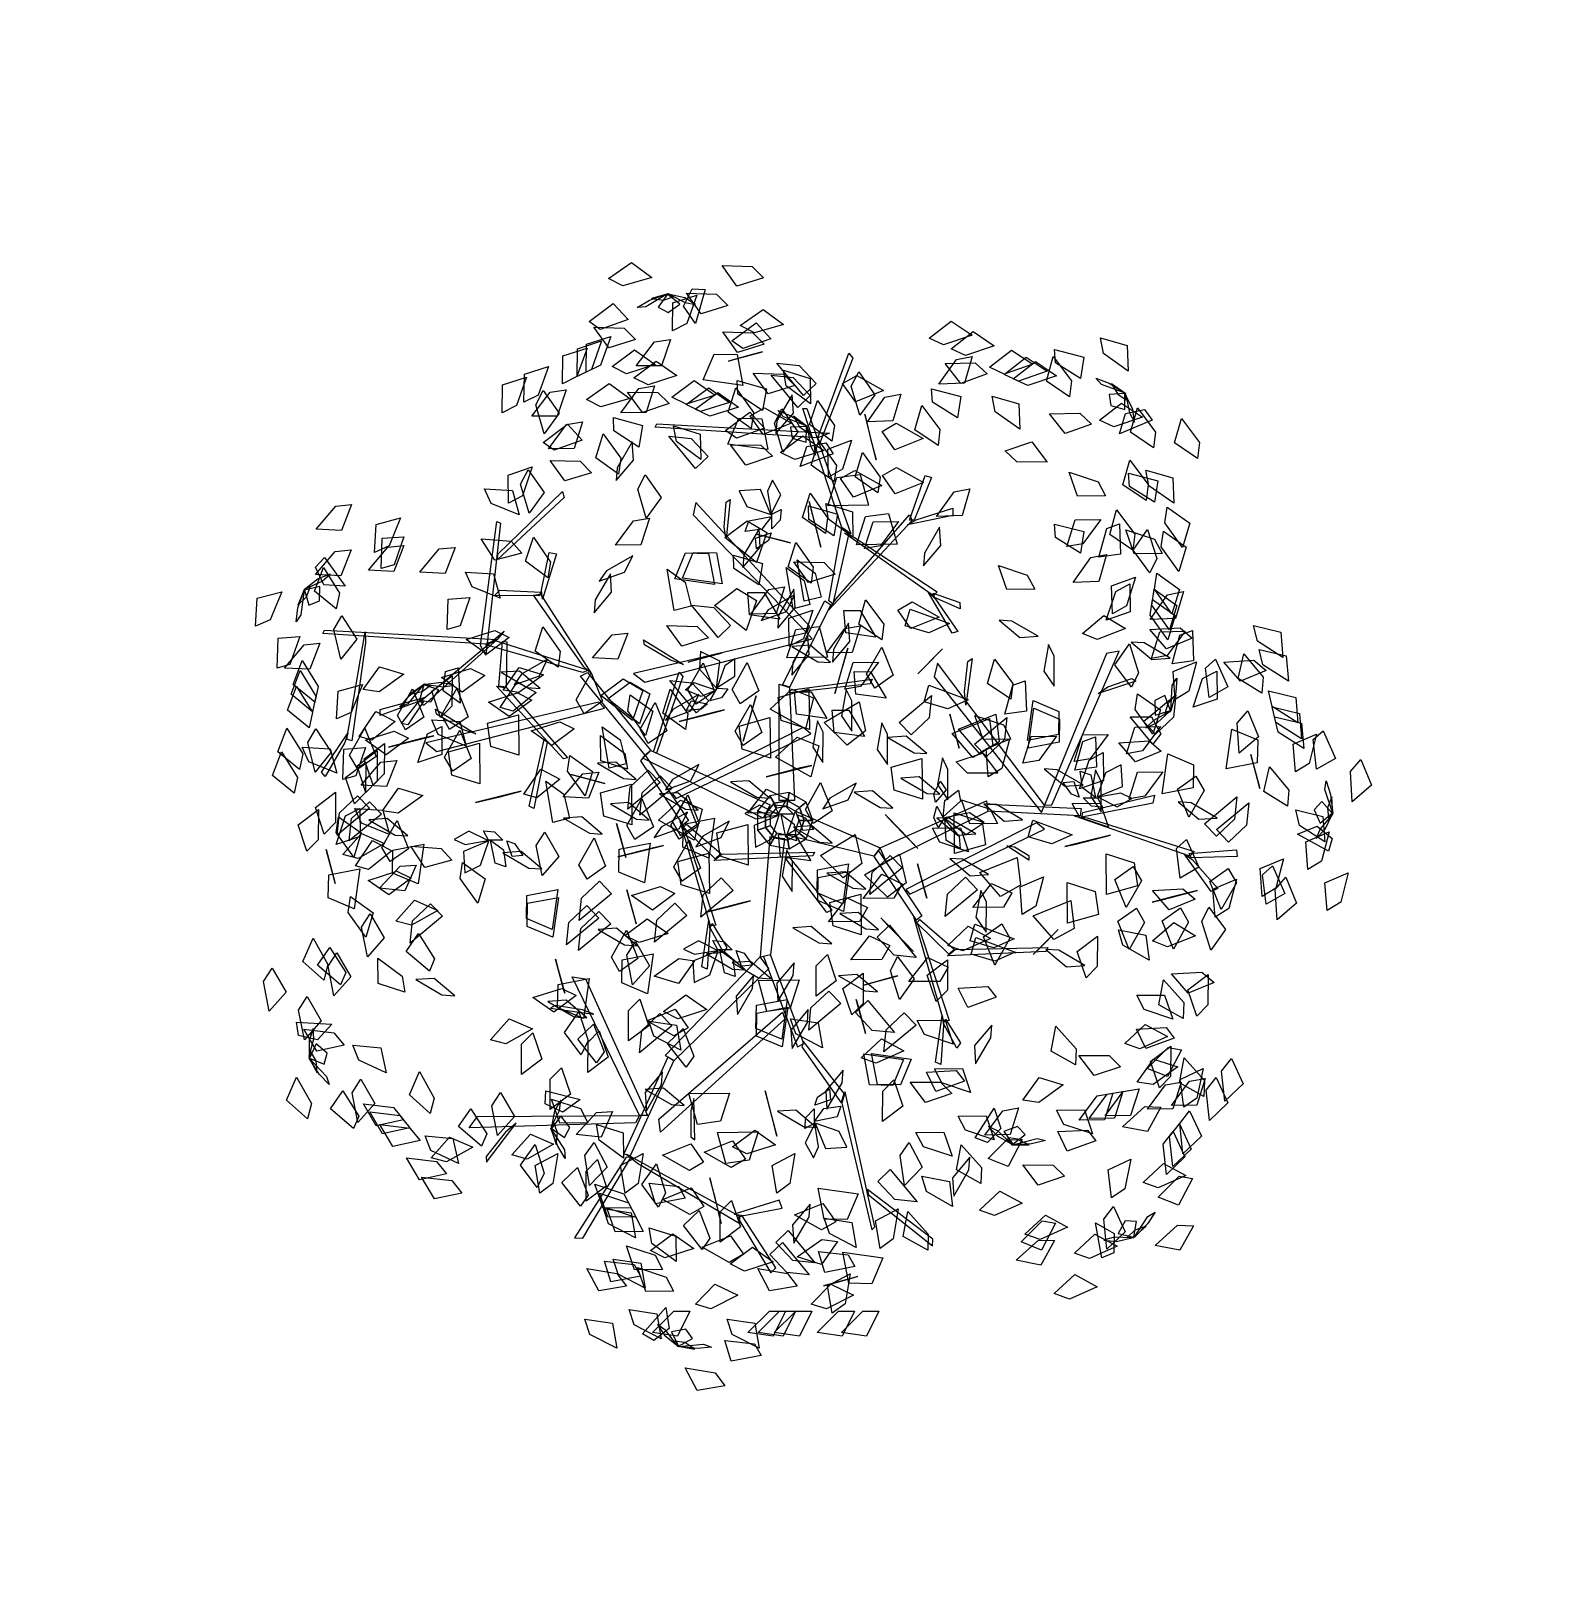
# Model space of a CAD drawing. Extents: x -2033 to 3295, y -57898 to -52480.
import ezdxf

# ---------------------------------------------------------------- set-up
doc = ezdxf.new("R2010")
doc.units = 0
doc.layers.get('0').update_dxf_attribs({"linetype": 'CONTINUOUS'})
for name, color, linetype in [('ARWALL', 7, 'CONTINUOUS'), ('LAYER1', 7, 'CONTINUOUS'), ('LSTREEDC', 3, 'CONTINUOUS')]:
    doc.layers.add(name, color=color, linetype=linetype)

# ---------------------------------------------------------------- blocks, each defined once
blk = doc.blocks.new('LEAVEGRP')
at = {"color": 72, "linetype": 'CONTINUOUS'}
for points in [[(751.93, 3750.58, 505.47), (765.52, 3748.57, 497.77), (767.67, 3736.28, 514.87), (754.46, 3743.13, 514.87)], [(821.7, 3751.77, 505.47), (835.29, 3749.75, 497.77), (837.44, 3737.46, 514.87), (824.23, 3744.31, 514.87)], [(725.15, 3690.98, 495.49), (731.5, 3678.8, 487.78), (722.82, 3669.84, 504.89), (720.6, 3684.55, 504.89)], [(880.02, 3690.98, 505.47), (886.38, 3678.8, 497.77), (877.7, 3669.84, 514.87), (875.48, 3684.55, 514.87)], [(698.46, 3666.06, 505.47), (696.17, 3679.6, 497.77), (707.2, 3685.45, 514.87), (704.76, 3670.77, 514.87)], [(740.42, 3666.06, 499.48), (738.14, 3679.6, 491.78), (749.17, 3685.45, 508.88), (746.73, 3670.77, 508.88)], [(814.98, 3666.06, 537.96), (812.69, 3679.6, 530.25), (823.72, 3685.45, 547.35), (821.28, 3670.77, 547.35)], [(769.88, 3663.58, 522.15), (755.27, 3660.71, 517.02), (752.16, 3670.93, 535.29), (766.69, 3669.36, 532.48)], [(729.68, 3658.42, 457.05), (743.27, 3656.4, 449.35), (745.42, 3644.11, 466.45), (732.21, 3650.96, 466.45)], [(865.77, 3638.88, 499.48), (863.49, 3652.43, 491.78), (874.52, 3658.27, 508.88), (872.08, 3643.59, 508.88)], [(838.26, 3653.69, 505.47), (851.84, 3651.68, 497.77), (853.99, 3639.38, 514.87), (840.79, 3646.24, 514.87)], [(853.2, 3629.98, 570.7), (838.59, 3627.11, 565.56), (835.48, 3637.33, 583.84), (850.01, 3635.76, 581.03)], [(740.98, 3620.25, 486.5), (727.43, 3617.96, 478.8), (721.59, 3628.99, 495.9), (736.27, 3626.55, 495.9)], [(747.96, 3625.25, 570.7), (733.35, 3622.38, 565.56), (730.24, 3632.6, 583.84), (744.76, 3631.03, 581.03)], [(734.41, 3633.61, 457.05), (748, 3631.59, 449.35), (750.15, 3619.3, 466.45), (736.94, 3626.15, 466.45)], [(824.91, 3620.25, 476.52), (811.37, 3617.96, 468.82), (805.52, 3628.99, 485.92), (820.2, 3626.55, 485.92)], [(774.9, 3611.51, 505.47), (784.52, 3621.32, 497.77), (795.73, 3615.84, 514.87), (782.42, 3609.18, 514.87)], [(831.86, 3611.51, 476.52), (841.47, 3621.32, 468.82), (852.68, 3615.84, 485.92), (839.37, 3609.18, 485.92)], [(842.18, 3606.98, 537.96), (839.89, 3620.52, 530.25), (850.92, 3626.37, 547.35), (848.48, 3611.69, 547.35)], [(720.51, 3604.07, 534.43), (734.1, 3602.05, 526.72), (736.25, 3589.76, 543.82), (723.04, 3596.61, 543.82)], [(742.26, 3608.79, 562.38), (755.85, 3606.78, 554.68), (758, 3594.48, 571.78), (744.79, 3601.34, 571.78)], [(748.88, 3596.86, 568.39), (760.35, 3609.86, 555.91), (762.01, 3599.54, 556.8), (754.5, 3593.65, 564.4)], [(772.2, 3608.07, 435.59), (766.09, 3595.77, 427.88), (753.73, 3597.52, 444.98), (764.33, 3607.97, 444.98)], [(790.45, 3604.07, 436.58), (804.04, 3602.05, 428.88), (806.19, 3589.76, 445.98), (792.98, 3596.61, 445.98)], [(819.17, 3608.07, 494.49), (813.05, 3595.77, 486.79), (800.7, 3597.52, 503.89), (811.29, 3607.97, 503.89)], [(824.16, 3608.07, 568.37), (818.05, 3595.77, 560.67), (805.69, 3597.52, 577.77), (816.29, 3607.97, 577.77)], [(832.16, 3608.07, 464.54), (826.04, 3595.77, 456.83), (813.68, 3597.52, 473.94), (824.28, 3607.97, 473.94)], [(853.14, 3608.07, 470.53), (847.02, 3595.77, 462.82), (834.67, 3597.52, 479.93), (845.27, 3607.97, 479.93)], [(865.13, 3608.07, 505.47), (859.01, 3595.77, 497.77), (846.66, 3597.52, 514.87), (857.26, 3607.97, 514.87)], [(807.14, 3586.26, 593.33), (792.53, 3583.39, 588.19), (789.42, 3593.61, 606.47), (803.95, 3592.04, 603.66)], [(789.3, 3571.38, 505.47), (775.75, 3569.1, 497.77), (769.91, 3580.13, 514.87), (784.59, 3577.69, 514.87)]]:
    blk.add_3dface(points, dxfattribs=at)
at = {"color": 210, "linetype": 'CONTINUOUS'}
for points in [[(765.77, 3591.37, 567.76), (760.49, 3598.36, 565.22), (756.27, 3601.39, 573.79), (759.71, 3596.15, 578.34)], [(766.62, 3590.88, 568.39), (773.41, 3594.65, 557.99), (770.2, 3599.16, 552.31), (763.19, 3597.85, 558.7)], [(766.14, 3590.77, 569.15), (774.58, 3589.34, 581.62), (769.62, 3592.58, 593.47), (764.63, 3593.28, 584.96)], [(766.51, 3590.61, 569.17), (778.85, 3591.84, 563.3), (782.8, 3590.27, 573.14), (775.81, 3589.64, 576.12)]]:
    blk.add_3dface(points, dxfattribs=at)
blk = doc.blocks.new('A3E24F')
at = {"color": 34, "linetype": 'CONTINUOUS'}
for points in [[(0.0325, 0.3895, 0.6611), (0.0643, 0.4763, 0.7479), (0.0685, 0.4713, 0.7429), (0.0346, 0.3845, 0.6561)], [(0.0572, 0.2978, 0.5693), (0.017, 0.4195, 0.691), (0.0212, 0.4195, 0.691), (0.0664, 0.2913, 0.5628)], [(0.0325, 0.3895, 0.6611), (-0.1342, 0.4005, 0.7189), (-0.1323, 0.4038, 0.7208), (0.0445, 0.3944, 0.6611)], [(0.1263, 0.3052, 0.5205), (0.1426, 0.3511, 0.5999), (0.1489, 0.349, 0.5962), (0.1313, 0.3052, 0.5205)], [(-0.2953, 0.2703, 0.5297), (-0.2289, 0.3346, 0.6165), (-0.2272, 0.3283, 0.6115), (-0.2955, 0.2649, 0.5247)], [(0.024, 0.1967, 0.4452), (-0.0923, 0.3233, 0.5338), (-0.0952, 0.3106, 0.5249), (0.0212, 0.1898, 0.4404)], [(-0.0634, 0.298, 0.519), (-0.0613, 0.3238, 0.5498), (-0.0571, 0.3265, 0.5531), (-0.0613, 0.2862, 0.505)], [(0.1331, 0.3056, 0.5197), (0.1709, 0.3175, 0.5113), (0.1709, 0.31, 0.506), (0.1245, 0.3003, 0.5199)], [(-0.313, 0.1769, 0.4379), (-0.2962, 0.304, 0.5597), (-0.2924, 0.3022, 0.5597), (-0.3076, 0.1671, 0.4315)], [(0.0509, 0.2245, 0.4647), (0.1263, 0.3106, 0.5249), (0.1292, 0.3048, 0.5209), (0.0438, 0.2135, 0.457)], [(0.0438, 0.2225, 0.4636), (0.0572, 0.297, 0.5699), (0.0643, 0.2917, 0.5624), (0.048, 0.2197, 0.4596)], [(0.0701, 0.2875, 0.5693), (0.1547, 0.2317, 0.6498), (0.151, 0.2278, 0.6444), (0.06, 0.2921, 0.559)], [(-0.2503, 0.2335, 0.4377), (-0.2426, 0.272, 0.4479), (-0.2352, 0.2707, 0.4427), (-0.2495, 0.2243, 0.4336)], [(-0.2531, 0.2277, 0.4353), (-0.2986, 0.228, 0.5166), (-0.2933, 0.2335, 0.516), (-0.2509, 0.2316, 0.4375)], [(-0.207, 0.1552, 0.3462), (-0.2585, 0.2283, 0.4397), (-0.2515, 0.2295, 0.4369), (-0.1993, 0.1479, 0.3354)], [(-0.0035, 0.1366, 0.4032), (0.0396, 0.2227, 0.4634), (0.0459, 0.2187, 0.4606), (0.0036, 0.1343, 0.4015)], [(0.1531, 0.2242, 0.6435), (0.1759, 0.1912, 0.6384), (0.1702, 0.1897, 0.6314), (0.1459, 0.2312, 0.6423)], [(0.1508, 0.2306, 0.6441), (0.1779, 0.221, 0.7327), (0.1784, 0.2146, 0.7286), (0.1521, 0.2259, 0.6441)], [(-0.3078, 0.1782, 0.4212), (-0.4745, 0.1892, 0.479), (-0.4726, 0.1925, 0.4809), (-0.2958, 0.1831, 0.4213)], [(-0.4308, 0.1797, 0.4776), (-0.4446, 0.0794, 0.5581), (-0.4497, 0.081, 0.5527), (-0.431, 0.1909, 0.4673)], [(-0.2958, 0.1831, 0.4213), (-0.3713, 0.1155, 0.5018), (-0.3741, 0.1201, 0.4964), (-0.2887, 0.1917, 0.411)], [(-0.2083, 0.1491, 0.3421), (-0.3075, 0.1776, 0.4219), (-0.2969, 0.1818, 0.4199), (-0.2024, 0.1517, 0.3412)], [(-0.286, 0.1807, 0.4199), (-0.2866, 0.1343, 0.5418), (-0.2942, 0.1354, 0.5332), (-0.2905, 0.1811, 0.4152)], [(0.0212, 0.1898, 0.4404), (-0.1561, 0.1483, 0.5057), (-0.1447, 0.1395, 0.4991), (0.0268, 0.1838, 0.4368)], [(-0.1185, 0.1619, 0.4955), (-0.1451, 0.1775, 0.5213), (-0.1461, 0.1828, 0.524), (-0.105, 0.1575, 0.4837)], [(0.2648, 0.0134, 0.6464), (0.1552, 0.1588, 0.7117), (0.1517, 0.1448, 0.7052), (0.2616, 0.0059, 0.6429)], [(0.1828, 0.1299, 0.7015), (0.1863, 0.1606, 0.7274), (0.1907, 0.1636, 0.7301), (0.1842, 0.1158, 0.6897)], [(0.2723, 0.0136, 0.6513), (0.341, 0.1712, 0.7399), (0.3282, 0.1687, 0.731), (0.2648, 0.0134, 0.6464)], [(-0.1444, 0.0645, 0.2968), (-0.2104, 0.1456, 0.3412), (-0.2035, 0.1492, 0.3392), (-0.139, 0.0696, 0.2956)], [(-0.1359, 0.0681, 0.2932), (-0.1094, 0.1495, 0.3021), (-0.1057, 0.1453, 0.2985), (-0.1328, 0.0665, 0.2908)], [(0.3295, 0.1346, 0.7251), (0.354, 0.1431, 0.7559), (0.3582, 0.1403, 0.7591), (0.3196, 0.1279, 0.711)], [(-0.2863, 0.1334, 0.5414), (-0.2239, 0.0619, 0.6905), (-0.228, 0.0607, 0.6905), (-0.2964, 0.1353, 0.5335)], [(-0.007, 0.0181, 0.2853), (-0.007, 0.1373, 0.4045), (0.0036, 0.1338, 0.401), (0.0085, 0.0181, 0.2853)], [(0.0036, 0.1313, 0.3985), (0.0882, 0.1423, 0.4095), (0.0861, 0.1378, 0.405), (0.0036, 0.1283, 0.3955)], [(-0.3781, 0.119, 0.4954), (-0.4158, 0.1053, 0.4904), (-0.4158, 0.1112, 0.4834), (-0.3694, 0.1241, 0.4942)], [(-0.3713, 0.1195, 0.4961), (-0.3875, 0.0958, 0.5847), (-0.3938, 0.0969, 0.5806), (-0.3762, 0.1195, 0.4961)], [(-0.1916, 0.1188, 0.3278), (-0.3689, 0.0773, 0.3931), (-0.3576, 0.0685, 0.3866), (-0.186, 0.1129, 0.3243)], [(-0.3313, 0.0909, 0.3829), (-0.3579, 0.1066, 0.4088), (-0.359, 0.1118, 0.4115), (-0.3178, 0.0865, 0.3711)], [(-0.452, 0.0776, 0.5517), (-0.472, 0.0427, 0.5467), (-0.4758, 0.0472, 0.5397), (-0.4488, 0.0871, 0.5505)], [(-0.2447, 0.0779, 0.6538), (-0.2582, 0.0101, 0.7601), (-0.2632, 0.0124, 0.754), (-0.2477, 0.0807, 0.6477)], [(-0.1124, 0.0202, 0.353), (0.0255, 0.0865, 0.4714), (0.0175, 0.0931, 0.4595), (-0.1163, 0.025, 0.3465)], [(-0.1444, 0.0645, 0.2968), (-0.1, -0.0022, 0.3773), (-0.1055, -0.0067, 0.3736), (-0.1489, 0.0588, 0.2947)], [(-0.0233, 0, 0.2014), (-0.1468, 0.0617, 0.2981), (-0.1385, 0.0694, 0.2952), (-0.0163, 0.0139, 0.2014)], [(-0.0122, 0.0155, 0.0825), (-0.0165, 0.0231), (-0.0294, 0.0077), (-0.0212, 0.0047, 0.0825)], [(0.0017, 0.0179, 0.0825), (0.0032, 0.0265), (-0.0165, 0.0231), (-0.0122, 0.0155, 0.0825)], [(0.0007, 0.0125, 0.3302), (0.0017, 0.0179, 0.0825), (-0.0122, 0.0155, 0.0825), (-0.0094, 0.0107, 0.3302)], [(0.0097, 0.0074, 0.3302), (0.0139, 0.0109, 0.0825), (0.0017, 0.0179, 0.0825), (0.0007, 0.0125, 0.3302)], [(0.0139, 0.0109, 0.0825), (0.0206, 0.0165), (0.0032, 0.0265), (0.0017, 0.0179, 0.0825)], [(0.0187, -0.0023, 0.0825), (0.0274, -0.0023), (0.0206, 0.0165), (0.0139, 0.0109, 0.0825)], [(0.0964, -0.0302, 0.4914), (0.2054, 0.018, 0.6106), (0.2065, 0.0069, 0.6071), (0.1026, -0.0444, 0.4914)], [(0.3039, 0.006, 0.6697), (0.3774, 0.0238, 0.776), (0.3755, 0.0153, 0.7685), (0.303, 0.001, 0.6656)], [(-0.0212, 0.0047, 0.0825), (-0.0294, 0.0077), (-0.0294, -0.0123), (-0.0212, -0.0094, 0.0825)], [(-0.0094, 0.0107, 0.3302), (-0.0122, 0.0155, 0.0825), (-0.0212, 0.0047, 0.0825), (-0.016, 0.0028, 0.3302)], [(-0.016, 0.0028, 0.3302), (-0.0212, 0.0047, 0.0825), (-0.0212, -0.0094, 0.0825), (-0.016, -0.0075, 0.3302)], [(0.0097, 0.0074, 0.3302), (0.0964, -0.0302, 0.4914), (0.0898, -0.0389, 0.4871), (0.0007, -0.0172, 0.3302)], [(0.0132, -0.0023, 0.3302), (0.0187, -0.0023, 0.0825), (0.0139, 0.0109, 0.0825), (0.0097, 0.0074, 0.3302)], [(0.2062, 0.0145, 0.6092), (0.3023, 0.0099, 0.6695), (0.3012, 0.0025, 0.6667), (0.2069, 0.0071, 0.6076)], [(0.3085, 0.0003, 0.6707), (0.4178, -0.0339, 0.731), (0.4136, -0.0388, 0.727), (0.2956, 0.0023, 0.663)], [(-0.1034, -0.0131, 0.379), (-0.0721, -0.1094, 0.4595), (-0.0774, -0.1102, 0.4541), (-0.1084, -0.0031, 0.3687)], [(-0.1019, -0.006, 0.3775), (-0.0668, -0.0362, 0.4994), (-0.0725, -0.0414, 0.4908), (-0.1052, -0.0092, 0.3728)], [(-0.0212, -0.0094, 0.0825), (-0.0294, -0.0123), (-0.0165, -0.0277), (-0.0122, -0.0201, 0.0825)], [(-0.016, -0.0075, 0.3302), (-0.0212, -0.0094, 0.0825), (-0.0122, -0.0201, 0.0825), (-0.0094, -0.0154, 0.3302)], [(-0.0094, -0.0154, 0.3302), (-0.0122, -0.0201, 0.0825), (0.0017, -0.0226, 0.0825), (0.0007, -0.0172, 0.3302)], [(0.0007, -0.0172, 0.3302), (0.0017, -0.0226, 0.0825), (0.0139, -0.0155, 0.0825), (0.0097, -0.012, 0.3302)], [(0.0017, -0.0226, 0.0825), (0.0032, -0.0312), (0.0206, -0.0212), (0.0139, -0.0155, 0.0825)], [(0.0097, -0.012, 0.3302), (0.0139, -0.0155, 0.0825), (0.0187, -0.0023, 0.0825), (0.0132, -0.0023, 0.3302)], [(0.0139, -0.0155, 0.0825), (0.0206, -0.0212), (0.0274, -0.0023), (0.0187, -0.0023, 0.0825)], [(0.1267, -0.0776, 0.5461), (0.2646, -0.0113, 0.6644), (0.2566, -0.0047, 0.6525), (0.1228, -0.0728, 0.5396)], [(-0.0165, -0.0191, 0.2587), (-0.0265, -0.1418, 0.3738), (-0.0157, -0.1394, 0.3701), (-0.0011, -0.0209, 0.2581)], [(-0.0122, -0.0201, 0.0825), (-0.0165, -0.0277), (0.0032, -0.0312), (0.0017, -0.0226, 0.0825)], [(0.234, -0.0294, 0.6435), (0.2487, -0.0382, 0.68), (0.2486, -0.0428, 0.6838), (0.2261, -0.0282, 0.6269)], [(-0.0659, -0.0366, 0.499), (0.029, -0.0346, 0.6481), (0.0273, -0.0385, 0.6481), (-0.0739, -0.0431, 0.4911)], [(0.0034, -0.0402, 0.6114), (0.0467, -0.0941, 0.7177), (0.0417, -0.0965, 0.7116), (-0.0007, -0.0407, 0.6053)], [(0.0947, -0.0333, 0.4899), (0.139, -0.1, 0.5704), (0.1336, -0.1045, 0.5666), (0.0901, -0.039, 0.4877)], [(0.416, -0.0421, 0.7258), (0.4422, -0.0718, 0.7173), (0.4353, -0.0749, 0.7121), (0.4077, -0.0364, 0.7259)], [(0.4129, -0.0361, 0.7265), (0.4614, -0.0323, 0.806), (0.462, -0.039, 0.8023), (0.4149, -0.0406, 0.7265)], [(-0.078, -0.1143, 0.4531), (-0.0807, -0.1544, 0.4481), (-0.0861, -0.152, 0.4411), (-0.0792, -0.1043, 0.4519)], [(-0.0758, -0.1078, 0.4538), (-0.0606, -0.1323, 0.5424), (-0.0642, -0.1376, 0.5383), (-0.0777, -0.1123, 0.4538)], [(0.1357, -0.1109, 0.572), (0.167, -0.2072, 0.6525), (0.1617, -0.208, 0.6471), (0.1307, -0.1009, 0.5617)], [(0.1371, -0.1038, 0.5705), (0.1723, -0.134, 0.6925), (0.1666, -0.1392, 0.6839), (0.1339, -0.107, 0.5659)], [(-0.0265, -0.1418, 0.3738), (-0.1237, -0.2428, 0.4676), (-0.1147, -0.248, 0.4624), (-0.0175, -0.1539, 0.3701)], [(-0.023, -0.1415, 0.3723), (0.0116, -0.2341, 0.4282), (0.0183, -0.2307, 0.4253), (-0.0158, -0.1399, 0.3706)], [(0.1731, -0.1344, 0.6921), (0.2681, -0.1324, 0.8411), (0.2664, -0.1363, 0.8411), (0.1652, -0.1409, 0.6841)], [(-0.1501, -0.3043, 0.4863), (-0.219, -0.1623, 0.598), (-0.2053, -0.1643, 0.5905), (-0.142, -0.3043, 0.4825)], [(-0.2084, -0.196, 0.577), (-0.2365, -0.1916, 0.6054), (-0.2414, -0.1945, 0.6073), (-0.1969, -0.2007, 0.5632)], [(-0.0013, -0.2058, 0.4114), (-0.1287, -0.3214, 0.4999), (-0.1304, -0.3082, 0.4915), (-0.0035, -0.1985, 0.4069)], [(0.1611, -0.2121, 0.6462), (0.1584, -0.2522, 0.6411), (0.153, -0.2498, 0.6341), (0.1599, -0.2021, 0.645)], [(0.1633, -0.2056, 0.6468), (0.1785, -0.2301, 0.7354), (0.1749, -0.2354, 0.7313), (0.1613, -0.2101, 0.6468)], [(0.016, -0.234, 0.4284), (0.0565, -0.2913, 0.5384), (0.0594, -0.282, 0.5323), (0.0179, -0.2287, 0.4252)], [(-0.1211, -0.2447, 0.4656), (-0.1663, -0.3436, 0.4984), (-0.1593, -0.3455, 0.4949), (-0.1151, -0.2485, 0.4627)], [(0.0571, -0.2918, 0.5378), (0.0879, -0.4213, 0.6541), (0.0909, -0.4185, 0.655), (0.0605, -0.2802, 0.5331)], [(-0.0976, -0.2991, 0.4849), (-0.0975, -0.3261, 0.5147), (-0.0935, -0.3294, 0.5177), (-0.0945, -0.2871, 0.4711)], [(-0.1541, -0.3118, 0.4891), (-0.3247, -0.3171, 0.5801), (-0.316, -0.3053, 0.5744), (-0.1501, -0.3043, 0.4863)], [(-0.2873, -0.3213, 0.5633), (-0.3071, -0.3463, 0.5879), (-0.3069, -0.352, 0.5895), (-0.2765, -0.3123, 0.5514)], [(-0.1637, -0.3469, 0.4976), (-0.2166, -0.4297, 0.5834), (-0.2082, -0.43, 0.5755), (-0.1589, -0.3474, 0.4932)], [(-0.152, -0.3532, 0.4967), (-0.0473, -0.4151, 0.5408), (-0.0472, -0.4078, 0.5388), (-0.163, -0.3443, 0.4914)], [(0.0844, -0.3857, 0.6266), (0.1498, -0.438, 0.7218), (0.1504, -0.431, 0.7176), (0.0834, -0.3801, 0.622)], [(-0.0432, -0.4066, 0.538), (-0.0039, -0.3992, 0.5314), (-0.0071, -0.3912, 0.5284), (-0.0532, -0.4055, 0.5385)], [(-0.0495, -0.4092, 0.538), (-0.0155, -0.4656, 0.6038), (-0.0106, -0.4602, 0.6016), (-0.0451, -0.4072, 0.5386)]]:
    blk.add_3dface(points, dxfattribs=at)

msp = doc.modelspace()

# ---------------------------------------------------------------- block references
at = {"layer": 'ARWALL', "extrusion": (-0.353553, -0.612372, 0.707107), "xscale": 7.112000000000313, "yscale": 7.112000000000118, "zscale": 7.112000000000118, "rotation": 206.999999999988}
msp.add_blockref('LEAVEGRP', (21376.4, -3344.8, 34599), dxfattribs=at)
at = {"layer": 'LAYER1', "extrusion": (-0.353553, -0.612372, 0.707107), "xscale": 7.112000000000313, "yscale": 7.112000000000118, "zscale": 7.112000000000118, "rotation": 206.999999999988}
for p in [(20541.8, -6629.8, 32142.9), (21428.1, -4219.1, 34456.3)]:
    msp.add_blockref('LEAVEGRP', p, dxfattribs=at)
at = {"layer": 'LAYER1', "yscale": 7.11200000000099, "zscale": 7.111999999999995}
for p, xscale, rotation in [((-5976.6, -28025.5, -116), 7.112000000001469, 205.7142857143109), ((17783.8, -33103.9, -116), 7.112000000001469, 154.2857142856891), ((17130, -33582.7, 990.1), 7.11199999999958, 153.0000000000064), ((26321.2, -64235.1, 990.1), 7.112000000002237, 81.00000000000314), ((-24761.4, -43435.8, -116), 7.111999999999973, 257.1428571428569), ((-14862.3, -32852, 990.1), 7.112000000002306, 225.0000000000188), ((28627.7, -54846.8, -116), 7.111999999999973, 102.857142857143), ((-24425.2, -67730.6, -116), 7.111999999999012, 308.5714285714343), ((9.3, -82448.5, 990.1), 7.11200000000031, 9.000000000016007), ((18389.5, -76881.4, -116), 7.111999999999012, 51.42857142856568), ((-25443.5, -63052.7, 990.1), 7.112000000000093, 296.9999999999997)]:
    msp.add_blockref('LEAVEGRP', p, dxfattribs=dict(at, xscale=xscale, rotation=rotation))
at = {"layer": 'LAYER1', "extrusion": (-0.612372, 0.353553, 0.707107), "xscale": 7.112000000003181, "yscale": 7.111999999998655, "zscale": 7.111999999998655, "rotation": 206.9999999999974}
msp.add_blockref('LEAVEGRP', (39897, 46885.6, -21372.5), dxfattribs=at)
at = {"layer": 'LAYER1', "extrusion": (-0.353553, 0.612372, 0.707107), "xscale": 7.111999999998711, "yscale": 7.112000000000118, "zscale": 7.112000000000118, "rotation": 206.9999999999954}
msp.add_blockref('LEAVEGRP', (20335.3, 63428.6, -33191.5), dxfattribs=at)
at = {"layer": 'LAYER1', "extrusion": (0.707107, 0, 0.707107), "xscale": 7.112000000000092, "yscale": 7.111999999999985, "zscale": 7.111999999999975, "rotation": 206.9999999999997}
msp.add_blockref('LEAVEGRP', (-61969.6, 28935.5, 1301.6), dxfattribs=at)
at = {"layer": 'LAYER1', "extrusion": (0.612372, -0.353553, 0.707107), "xscale": 7.112000000003181, "yscale": 7.111999999998655, "zscale": 7.111999999998655, "rotation": 206.9999999999974}
msp.add_blockref('LEAVEGRP', (-55140.4, 7056.5, 18456.6), dxfattribs=at)
at = {"layer": 'LAYER1', "extrusion": (0.353553, 0.612372, 0.707107), "xscale": 7.112000000000313, "yscale": 7.112000000000118, "zscale": 7.112000000000118, "rotation": 206.999999999988}
msp.add_blockref('LEAVEGRP', (-35785.2, 60571.9, -35058.8), dxfattribs=at)
at = {"layer": 'LAYER1', "xscale": 7.111999999999966, "yscale": 7.11200000000099, "zscale": 7.111999999999995}
msp.add_blockref('LEAVEGRP', (-5221.3, -82615.2, -116), dxfattribs=at)
at = {"layer": 'LSTREEDC', "xscale": 3413.76, "yscale": 3413.760000000002, "zscale": 5120.639999999999}
msp.add_blockref('A3E24F', (606.7, -55231.9, -116), dxfattribs=at)

doc.saveas('drawing.dxf')
